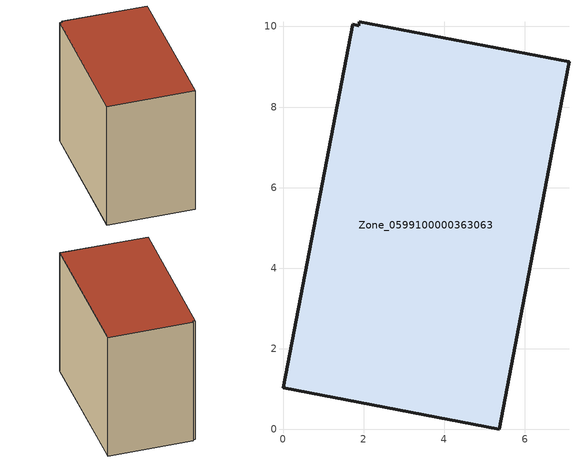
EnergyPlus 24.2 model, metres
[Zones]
Zone_0599100000363063
 floor ground (C_G): 1.9,10.12 7.1,9.12 7.07,9 5.36,0 0,1.03 1.74,10.05 1.88,10.02 z0
 wall outside (C_F): 7.07,9 7.1,9.12 1.9,10.12 1.88,10.02 1.74,10.05 0,1.03 5.36,0 7.07,9 z0:8.44
 roof outside (C_R): 7.1,9.12 1.9,10.12 1.88,10.02 1.74,10.05 0,1.03 5.36,0 7.07,9 z8.44
[BUILDING]
Pand.0599100000363063: North Axis=0; Terrain=City; Loads Convergence Tolerance Value=0.04; Temperature Convergence Tolerance Value=0.4; Solar Distribution=FullExterior; Maximum Number of Warmup Days=25; Minimum Number of Warmup Days=1
[Site:Location]
Rotterdam.The.Hague.AP_ZH_NLD Design_Conditions: Latitude=51.96; Longitude=4.45; Time Zone=1; Elevation=-4.5
[SITE:GROUNDTEMPERATURE:BUILDINGSURFACE]
18, 18, 18, 18, 18, 18, 18, 18, 18, 18, 18, 18
[MATERIAL] Thermal Absorptance=0.9; Solar Absorptance=0.7; Visible Absorptance=0.7
Name | Roughness | Thickness | Conductivity | Density | Specific Heat
G.TI.1992-2005 | MediumSmooth | 0.15 | 0.06 | 540 | 1210
F.TI.1992-2005 | Rough | 0.3 | 0.12 | 1920 | 840
R.TI.1992-2005 | MediumRough | 0.2 | 0.08 | 1500 | 1000
[CONSTRUCTION]
C_G: G.TI.1992-2005
C_F: F.TI.1992-2005
C_R: R.TI.1992-2005
[ZONE]
Zone_0599100000363063: Type=1; Multiplier=1; Ceiling Height=Autocalculate; Volume=Autocalculate; Floor Area=autocalculate; Part of Total Floor Area=Yes
[ZONEINFILTRATION:DESIGNFLOWRATE]
Infil_Zone_0599100000363063: Zone or ZoneList or Space or SpaceList=Zone_0599100000363063; Schedule=AlwaysOn; Design Flow Rate Calculation Method=Flow/Area; Flow Rate per Floor Area=0.0015; Constant Term Coefficient=1; Temperature Term Coefficient=0; Velocity Term Coefficient=0; Velocity Squared Term Coefficient=0
[HVACTEMPLATE:ZONE:IDEALLOADSAIRSYSTEM]
Zone_0599100000363063: Maximum Heating Supply Air Temperature=50; Minimum Cooling Supply Air Temperature=13; Maximum Heating Supply Air Humidity Ratio=0.0156; Minimum Cooling Supply Air Humidity Ratio=0.0077; Heating Limit=NoLimit; Cooling Limit=NoLimit; Dehumidification Control Type=ConstantSensibleHeatRatio; Cooling Sensible Heat Ratio=0.7; Dehumidification Setpoint=60; Humidification Control Type=None; Humidification Setpoint=30; Outdoor Air Method=None; Outdoor Air Flow Rate per Person=0.00944; Outdoor Air Flow Rate per Zone Floor Area=0; Outdoor Air Flow Rate per Zone=0; Demand Controlled Ventilation Type=None; Outdoor Air Economizer Type=NoEconomizer; Heat Recovery Type=None; Sensible Heat Recovery Effectiveness=0.7; Latent Heat Recovery Effectiveness=0.65
[ZONECONTROL:THERMOSTAT]
ThermostatControl_Zone_0599100000363063: Zone or ZoneList=Zone_0599100000363063; Control Type Schedule=DualSetpointControlType; Control 1=Thermostat_Zone_0599100000363063; Temperature Difference Between Cutout And Setpoint=0
[THERMOSTATSETPOINT:DUALSETPOINT]
Thermostat_Zone_0599100000363063: Heating Setpoint Temperature Schedule=HeatingSetpoint_Zone_0599100000363063; Cooling Setpoint Temperature Schedule=CoolingSetpoint_Zone_0599100000363063
[SCHEDULE:COMPACT]
HeatingSetpoint_Zone_0599100000363063: Through: 12/31, For: AllDays, Until: 24:00, 21
CoolingSetpoint_Zone_0599100000363063: Through: 12/31, For: AllDays, Until: 24:00, 24
DualSetpointControlType: Through: 12/31, For: AllDays, Until: 24:00, 4
AlwaysOn: Through: 12/31, For: AllDays, Until: 24:00, 1
